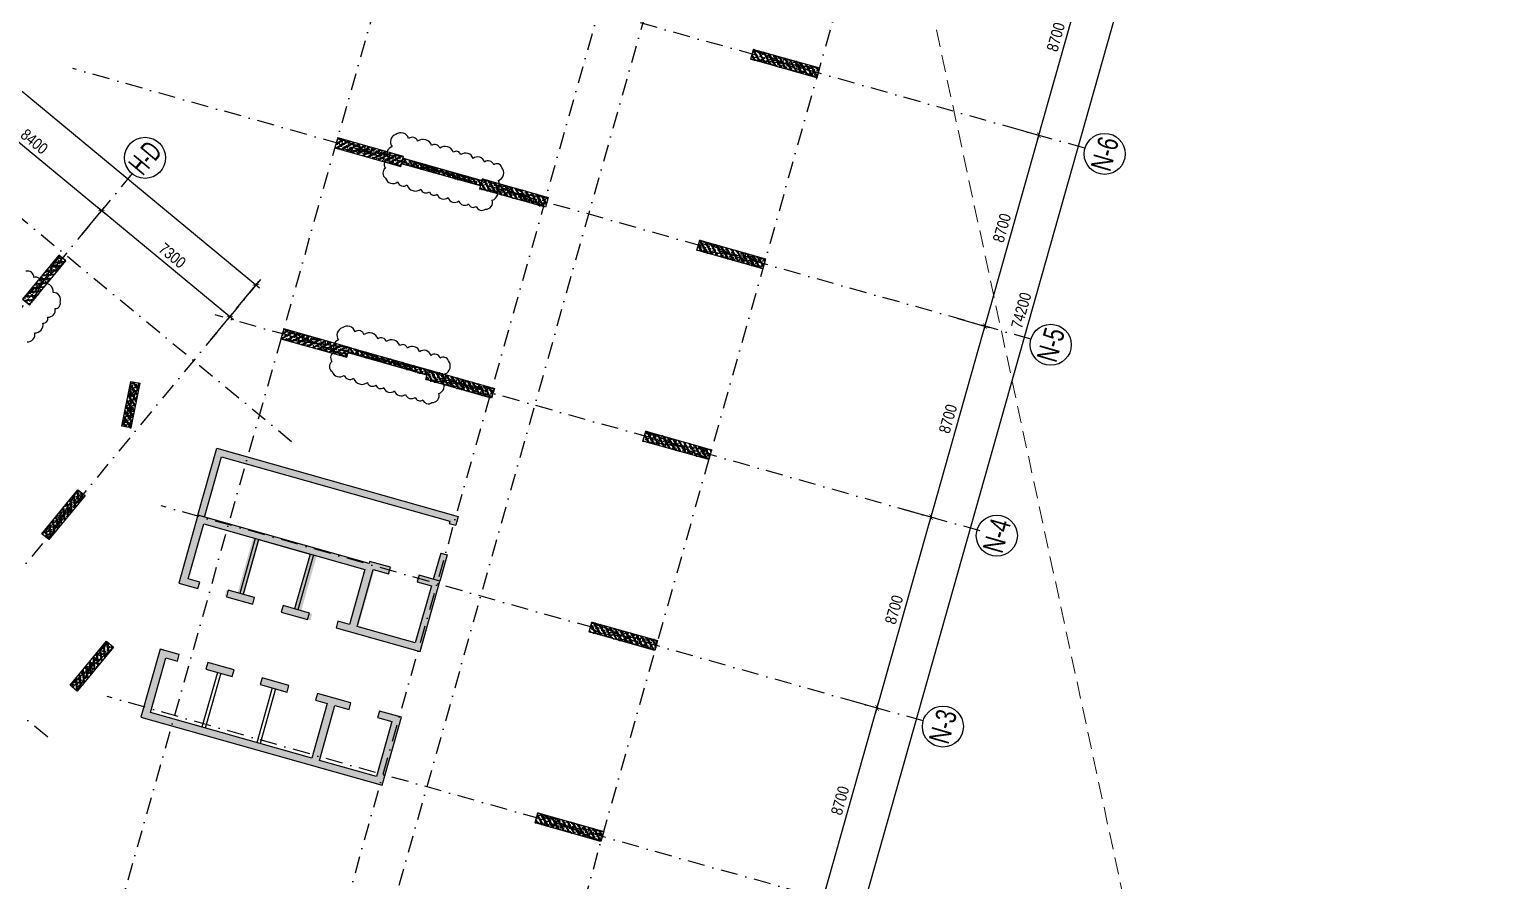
# Model space of a CAD drawing. Header units: millimetres. Extents: x -185400 to 961535, y -14070 to 330824.
# Drawn here: x -64925 to -147, y 88185 to 125549 of the extents above; entities that cross this region are included whole.
import ezdxf
from ezdxf.enums import TextEntityAlignment as Align

# ---------------------------------------------------------------- set-up
doc = ezdxf.new("R2010")
doc.units = ezdxf.units.MM
doc.header["$LTSCALE"] = 300
doc.header["$MEASUREMENT"] = 0
doc.set_wipeout_variables(frame=1)
doc.linetypes.add('DASHDOT', pattern=[1, 0.5, -0.25, 0, -0.25])
doc.linetypes.add('HIDDEN', pattern=[0.375, 0.25, -0.125])
for name, color, linetype in [('KC-Betong', 6, 'Continuous'), ('KT-Hatch', 251, 'Continuous'), ('KT-Kich thuoc', 9, 'Continuous'), ('KT-Luoi truc South Tower', 8, 'DASHDOT'), ('KT-Net cot vach', 6, 'Continuous'), ('KT-Thay', 7, 'Continuous'), ('ST_MBDV Cot vach 220805$0$AUDIT_I_220805193045-1', 50, 'Continuous')]:
    doc.layers.add(name, color=color, linetype=linetype)
doc.layers.add('KT-Chi gioi XD', color=7, linetype='HIDDEN', true_color=0x0066cc)
doc.styles.add('Arial Narrow', font='ARIALN.TTF')
doc.styles.add('ST_MBDV Cot vach 220805$0$HBA-Text', font='GOTHIC.TTF')
doc.dimstyles.new('ccu12-200', dxfattribs={"dimscale": 200, "dimtxt": 2.5, "dimasz": 1, "dimexe": 1, "dimexo": 2, "dimgap": 1, "dimtad": 1, "dimdec": 0, "dimdsep": 46, "dimtxsty": 'Arial Narrow', "dimblk": 'ARCHTICK', "dimcen": -1, "dimdle": 1, "dimclrd": 256, "dimclre": 256, "dimclrt": 3, "dimadec": 0, "dimazin": 2, "dimtfac": 0.1, "dimtdec": 0, "dimtmove": 0, "dimatfit": 1, "dimldrblk": 'ARCHTICK', "dimfxl": 1, "dimtvp": 0.833333, "dimtolj": 1, "dimtzin": 12, "dimarcsym": 0})
pattern_1 = [(50, (2650, 300), (286.904, -25.1), [30, -330]), (355, (2650, 300), (-55.5, 300.877), [24, -264]), (100.451, (2673.9, 297.9), (231.404, 275.776), [25.496, -280.457]), (46.184, (2650, 380), (426.896, -66.208), [45, -495]), (96.636, (2685.57, 374.5), (373.865, 389.647), [38.244, -420.685]), (351.184, (2650, 380), (373.865, 389.65), [36, -396]), (21, (2690, 360), (238.763, -161.048), [30, -330]), (326, (2690, 360), (97.326, 290.06), [24, -264]), (71.451, (2709.9, 346.58), (336.09, 129.012), [25.496, -280.457]), (37.5, (2650, 300), (4.864, 133.1575), [0, -260.8, 0, -268, 0, -265]), (7.5, (2650, 300), (105.228, 157.765), [0, -152.8, 0, -254.8, 0, -101]), (327.5, (2560.8, 300), (213.529, -9.022), [0, -100, 0, -312, 0, -414]), (317.5, (2520.8, 300), (233.274, 40.042), [0, -130, 0, -207.2, 0, -294]), (45, (2650, 300), (-120.208, 120.208), []), (45, (2650, 349), (-120.208, 120.208), [])]

# ---------------------------------------------------------------- blocks, each defined once
blk = doc.blocks.new('_ARCHTICK')
at = {"color": 0, "linetype": 'ByBlock', "const_width": 0.15}
blk.add_lwpolyline([(-0.5, -0.5), (0.5, 0.5)], dxfattribs=at)
blk = doc.blocks.new('*D92')
at = {"layer": 'Defpoints', "color": 0, "transparency": 16777216}
for p in [(-19910, 129742, 0), (-18290, 129284), (-22275, 121369, 0)]:
    blk.add_point(p, dxfattribs=at)
at = {"layer": 'KT-Kich thuoc', "lineweight": -2, "transparency": 16777216}
for p, q in [((-19525, 129633), (-18097, 129229)), ((-20710, 120719), (-18235, 129476)), ((-21890, 121261), (-20463, 120857))]:
    blk.add_line(p, q, dxfattribs=at)
at = {"layer": 'KT-Kich thuoc', "lineweight": -2, "transparency": 16777216, "xscale": 200, "yscale": 200, "zscale": 200}
for p, rotation in [((-18290, 129284), 74.2212191827257), ((-20655, 120912), 254.2212191827257)]:
    blk.add_blockref('_ARCHTICK', p, dxfattribs=dict(at, rotation=rotation))
at = {"layer": 'KT-Kich thuoc', "color": 3, "transparency": 16777216, "insert": (-19911, 125222), "char_height": 500, "attachment_point": 5, "rotation": 74.22122, "style": 'Arial Narrow'}
blk.add_mtext('\\A1;8700', dxfattribs=at)
blk = doc.blocks.new('*D93')
at = {"layer": 'Defpoints', "color": 0, "transparency": 16777216}
for p in [(-22275, 121369, 0), (-20655, 120912), (-24641, 112997, 0)]:
    blk.add_point(p, dxfattribs=at)
at = {"layer": 'KT-Kich thuoc', "lineweight": -2, "transparency": 16777216}
for p, q in [((-21890, 121261), (-20463, 120857)), ((-23075, 112347), (-20601, 121104)), ((-24256, 112888), (-22829, 112485))]:
    blk.add_line(p, q, dxfattribs=at)
at = {"layer": 'KT-Kich thuoc', "lineweight": -2, "transparency": 16777216, "xscale": 200, "yscale": 200, "zscale": 200}
for p, rotation in [((-20655, 120912), 74.2212191827257), ((-23021, 112539), 254.2212191827257)]:
    blk.add_blockref('_ARCHTICK', p, dxfattribs=dict(at, rotation=rotation))
at = {"layer": 'KT-Kich thuoc', "color": 3, "transparency": 16777216, "insert": (-22276, 116849), "char_height": 500, "attachment_point": 5, "rotation": 74.22122, "style": 'Arial Narrow'}
blk.add_mtext('\\A1;8700', dxfattribs=at)
blk = doc.blocks.new('*D94')
at = {"layer": 'Defpoints', "color": 0, "transparency": 16777216}
for p in [(-24641, 112997, 0), (-23021, 112539), (-27007, 104625, 0)]:
    blk.add_point(p, dxfattribs=at)
at = {"layer": 'KT-Kich thuoc', "lineweight": -2, "transparency": 16777216}
for p, q in [((-25441, 103975), (-22967, 112732)), ((-24256, 112888), (-22829, 112485)), ((-26622, 104516), (-25194, 104113))]:
    blk.add_line(p, q, dxfattribs=at)
at = {"layer": 'KT-Kich thuoc', "lineweight": -2, "transparency": 16777216, "xscale": 200, "yscale": 200, "zscale": 200}
for p, rotation in [((-23021, 112539), 74.2212191827257), ((-25387, 104167), 254.2212191827257)]:
    blk.add_blockref('_ARCHTICK', p, dxfattribs=dict(at, rotation=rotation))
at = {"layer": 'KT-Kich thuoc', "color": 3, "transparency": 16777216, "insert": (-24642, 108477), "char_height": 500, "attachment_point": 5, "rotation": 74.22122, "style": 'Arial Narrow'}
blk.add_mtext('\\A1;8700', dxfattribs=at)
blk = doc.blocks.new('*D104')
at = {"layer": 'Defpoints', "color": 0, "transparency": 16777216}
for p in [(-29373, 96253, 0), (-27752, 95795), (-31738, 87881, 0)]:
    blk.add_point(p, dxfattribs=at)
at = {"layer": 'KT-Kich thuoc', "lineweight": -2, "transparency": 16777216}
for p, q in [((-30173, 87230), (-27698, 95988)), ((-28988, 96144), (-27560, 95741)), ((-31353, 87772), (-29926, 87369))]:
    blk.add_line(p, q, dxfattribs=at)
at = {"layer": 'KT-Kich thuoc', "lineweight": -2, "transparency": 16777216, "xscale": 200, "yscale": 200, "zscale": 200}
for p, rotation in [((-27752, 95795), 74.2212191827257), ((-30118, 87423), 254.2212191827257)]:
    blk.add_blockref('_ARCHTICK', p, dxfattribs=dict(at, rotation=rotation))
at = {"layer": 'KT-Kich thuoc', "color": 3, "transparency": 16777216, "insert": (-29373, 91733), "char_height": 500, "attachment_point": 5, "rotation": 74.22122, "style": 'Arial Narrow'}
blk.add_mtext('\\A1;8700', dxfattribs=at)
blk = doc.blocks.new('*D106')
at = {"layer": 'Defpoints', "color": 0, "transparency": 16777216}
for p in [(-14254, 149758, 0), (-10901, 148811), (-34430, 78354, 0)]:
    blk.add_point(p, dxfattribs=at)
at = {"layer": 'KT-Kich thuoc', "lineweight": -2, "transparency": 16777216}
for p, q in [((-13869, 149649), (-10709, 148756)), ((-31132, 77214), (-10847, 149003)), ((-34045, 78245), (-30886, 77352))]:
    blk.add_line(p, q, dxfattribs=at)
at = {"layer": 'KT-Kich thuoc', "lineweight": -2, "transparency": 16777216, "xscale": 200, "yscale": 200, "zscale": 200}
for p, rotation in [((-10901, 148811), 74.2212191827257), ((-31078, 77407), 254.2212191827257)]:
    blk.add_blockref('_ARCHTICK', p, dxfattribs=dict(at, rotation=rotation))
at = {"layer": 'KT-Kich thuoc', "color": 3, "transparency": 16777216, "insert": (-21428, 113232), "char_height": 500, "attachment_point": 5, "rotation": 74.22122, "style": 'Arial Narrow'}
blk.add_mtext('\\A1;74200', dxfattribs=at)
blk = doc.blocks.new('*D102')
at = {"layer": 'Defpoints', "color": 0, "transparency": 16777216}
for p in [(-69353, 121616, 0), (-61766, 117611), (-62876, 116267, 0)]:
    blk.add_point(p, dxfattribs=at)
at = {"layer": 'KT-Kich thuoc', "lineweight": -2, "transparency": 16777216}
for p, q in [((-69098, 121924), (-68116, 123114)), ((-68397, 123087), (-61612, 117484)), ((-62621, 116576), (-61639, 117765))]:
    blk.add_line(p, q, dxfattribs=at)
at = {"layer": 'KT-Kich thuoc', "lineweight": -2, "transparency": 16777216, "xscale": 200, "yscale": 200, "zscale": 200}
for p, rotation in [((-68243, 122960), 140.4488267455569), ((-61766, 117611), 320.4488267455569)]:
    blk.add_blockref('_ARCHTICK', p, dxfattribs=dict(at, rotation=rotation))
at = {"layer": 'KT-Kich thuoc', "color": 3, "transparency": 16777216, "insert": (-64715, 120637), "char_height": 500, "attachment_point": 5, "rotation": 320.44883, "style": 'Arial Narrow'}
blk.add_mtext('\\A1;8400', dxfattribs=at)
blk = doc.blocks.new('*D103')
at = {"layer": 'Defpoints', "color": 0, "transparency": 16777216}
for p in [(-62876, 116267), (-56138, 112962), (-57247, 111619, 0)]:
    blk.add_point(p, dxfattribs=at)
at = {"layer": 'KT-Kich thuoc', "lineweight": -2, "transparency": 16777216}
for p, q in [((-62621, 116576), (-61639, 117765)), ((-61921, 117738), (-55984, 112835)), ((-56993, 111927), (-56011, 113116))]:
    blk.add_line(p, q, dxfattribs=at)
at = {"layer": 'KT-Kich thuoc', "lineweight": -2, "transparency": 16777216, "xscale": 200, "yscale": 200, "zscale": 200}
for p, rotation in [((-61767, 117610), 140.4488267455569), ((-56138, 112962), 320.4488267455569)]:
    blk.add_blockref('_ARCHTICK', p, dxfattribs=dict(at, rotation=rotation))
at = {"layer": 'KT-Kich thuoc', "color": 3, "transparency": 16777216, "insert": (-58663, 115637), "char_height": 500, "attachment_point": 5, "rotation": 320.44883, "style": 'Arial Narrow'}
blk.add_mtext('\\A1;7300', dxfattribs=at)
blk = doc.blocks.new('ST_MBDV Cot vach 220805$0$GRID-SYM-flat-103')
at = {"layer": 'ST_MBDV Cot vach 220805$0$AUDIT_I_220805193045-1'}
blk.add_circle((0, 0, 0), 900, dxfattribs=at)
at = {"layer": 'ST_MBDV Cot vach 220805$0$AUDIT_I_220805193045-1', "style": 'ST_MBDV Cot vach 220805$0$HBA-Text'}
blk.add_attdef('GRID', text='', height=900, rotation=19.04714, dxfattribs=at).set_placement((0, 0, 0), align=Align.MIDDLE_CENTER)
blk = doc.blocks.new('*D124')
at = {"layer": 'Defpoints', "color": 0, "transparency": 16777216}
for p in [(-79464, 132301, 0), (-54992, 114350), (-56101, 113007)]:
    blk.add_point(p, dxfattribs=at)
at = {"layer": 'KT-Kich thuoc', "lineweight": -2, "transparency": 16777216}
for p, q in [((-79210, 132609), (-78228, 133798)), ((-78509, 133771), (-54838, 114223)), ((-55847, 113315), (-54865, 114504))]:
    blk.add_line(p, q, dxfattribs=at)
at = {"layer": 'KT-Kich thuoc', "lineweight": -2, "transparency": 16777216, "xscale": 200, "yscale": 200, "zscale": 200}
for p, rotation in [((-78355, 133644), 140.448826737223), ((-54992, 114350), 320.4488267372229)]:
    blk.add_blockref('_ARCHTICK', p, dxfattribs=dict(at, rotation=rotation))
at = {"layer": 'KT-Kich thuoc', "color": 3, "transparency": 16777216, "insert": (-66384, 124348), "char_height": 500, "attachment_point": 5, "rotation": 320.44883, "style": 'Arial Narrow'}
blk.add_mtext('\\A1;30300', dxfattribs=at)
blk = doc.blocks.new('*D126')
at = {"layer": 'Defpoints', "color": 0, "transparency": 16777216}
for p in [(-27007, 104625, 0), (-25387, 104167), (-29373, 96253, 0)]:
    blk.add_point(p, dxfattribs=at)
at = {"layer": 'KT-Kich thuoc', "lineweight": -2, "transparency": 16777216}
for p, q in [((-27807, 95603), (-25332, 104360)), ((-26622, 104516), (-25194, 104113)), ((-28988, 96144), (-27560, 95741))]:
    blk.add_line(p, q, dxfattribs=at)
at = {"layer": 'KT-Kich thuoc', "lineweight": -2, "transparency": 16777216, "xscale": 200, "yscale": 200, "zscale": 200}
for p, rotation in [((-25387, 104167), 74.2212191827257), ((-27752, 95795), 254.2212191827257)]:
    blk.add_blockref('_ARCHTICK', p, dxfattribs=dict(at, rotation=rotation))
at = {"layer": 'KT-Kich thuoc', "color": 3, "transparency": 16777216, "insert": (-27008, 100105), "char_height": 500, "attachment_point": 5, "rotation": 74.22122, "style": 'Arial Narrow'}
blk.add_mtext('\\A1;8700', dxfattribs=at)
blk = doc.blocks.new('*U83')
h = blk.add_hatch()
h.set_pattern_fill('VATLIEU04', color=250, scale=40, style=0, pattern_type=2)
h.set_pattern_definition([(50, (2050, 500), (286.904, -25.1), [30, -330]), (355, (2050, 500), (-55.5, 300.877), [24, -264]), (100.451, (2073.9, 497.9), (231.404, 275.776), [25.496, -280.457]), (46.184, (2050, 580), (426.896, -66.208), [45, -495]), (96.636, (2085.57, 574.5), (373.865, 389.65), [38.244, -420.685]), (351.184, (2050, 580), (373.865, 389.65), [36, -396]), (21, (2090, 560), (238.763, -161.048), [30, -330]), (326, (2090, 560), (97.326, 290.06), [24, -264]), (71.451, (2109.9, 546.58), (336.09, 129.012), [25.496, -280.457]), (37.5, (2050, 500), (4.864, 133.1575), [0, -260.8, 0, -268, 0, -265]), (7.5, (2050, 500), (105.228, 157.765), [0, -152.8, 0, -254.8, 0, -101]), (327.5, (1960.8, 500), (213.529, -9.022), [0, -100, 0, -312, 0, -414]), (317.5, (1920.8, 500), (233.274, 40.042), [0, -130, 0, -207.2, 0, -294]), (45, (2050, 500), (-120.208, 120.208), []), (45, (2050, 549), (-120.208, 120.208), [])])
h.paths.add_polyline_path([(-475, -475), (2525, -475), (2525, -25), (-475, -25)])
at = {"color": 6, "ltscale": 0.25}
blk.add_lwpolyline([(-475, -475), (2525, -475), (2525, -25), (-475, -25)], close=True, dxfattribs=at)
at = {"layer": 'Defpoints', "linetype": 'ByBlock', "ltscale": 30}
for p, q in [((2525, -475), (-475, -25)), ((-475, -475), (2525, -25))]:
    blk.add_line(p, q, dxfattribs=at)
blk = doc.blocks.new('*U16')
h = blk.add_hatch()
h.set_pattern_fill('VATLIEU04', color=250, scale=40, style=0, pattern_type=2)
h.set_pattern_definition([(50, (-550, 2550), (286.904, -25.1), [30, -330]), (355, (-550, 2550), (-55.5, 300.877), [24, -264]), (100.451, (-526.1, 2547.9), (231.404, 275.776), [25.496, -280.457]), (46.184, (-550, 2630), (426.896, -66.208), [45, -495]), (96.636, (-514.43, 2624.5), (373.865, 389.647), [38.244, -420.685]), (351.184, (-550, 2630), (373.865, 389.65), [36, -396]), (21, (-510, 2610), (238.763, -161.048), [30, -330]), (326, (-510, 2610), (97.326, 290.06), [24, -264]), (71.451, (-490.1, 2596.58), (336.09, 129.012), [25.496, -280.457]), (37.5, (-550, 2550), (4.864, 133.1575), [0, -260.8, 0, -268, 0, -265]), (7.5, (-550, 2550), (105.228, 157.765), [0, -152.8, 0, -254.8, 0, -101]), (327.5, (-639.2, 2550), (213.529, -9.022), [0, -100, 0, -312, 0, -414]), (317.5, (-679.2, 2550), (233.274, 40.042), [0, -130, 0, -207.2, 0, -294]), (45, (-550, 2550), (-120.208, 120.208), []), (45, (-550, 2599), (-120.208, 120.208), [])])
h.paths.add_polyline_path([(-475, -475), (-75, -475), (-75, 2025), (-475, 2025)])
at = {"color": 6, "ltscale": 0.25}
blk.add_lwpolyline([(-475, -475), (-75, -475), (-75, 2025), (-475, 2025)], close=True, dxfattribs=at)
at = {"layer": 'Defpoints', "linetype": 'ByBlock', "ltscale": 30}
for p, q in [((-75, -475), (-475, 2025)), ((-475, -475), (-75, 2025))]:
    blk.add_line(p, q, dxfattribs=at)
blk = doc.blocks.new('*U17')
h = blk.add_hatch()
h.set_pattern_fill('VATLIEU04', color=250, scale=40, style=0, pattern_type=2)
h.set_pattern_definition([(50, (-550, 2050), (286.904, -25.1), [30, -330]), (355, (-550, 2050), (-55.5, 300.877), [24, -264]), (100.451, (-526.1, 2047.9), (231.404, 275.776), [25.496, -280.457]), (46.184, (-550, 2130), (426.896, -66.208), [45, -495]), (96.636, (-514.43, 2124.5), (373.865, 389.65), [38.244, -420.685]), (351.184, (-550, 2130), (373.865, 389.65), [36, -396]), (21, (-510, 2110), (238.763, -161.048), [30, -330]), (326, (-510, 2110), (97.326, 290.06), [24, -264]), (71.451, (-490.1, 2096.58), (336.09, 129.012), [25.496, -280.457]), (37.5, (-550, 2050), (4.864, 133.1575), [0, -260.8, 0, -268, 0, -265]), (7.5, (-550, 2050), (105.228, 157.765), [0, -152.8, 0, -254.8, 0, -101]), (327.5, (-639.2, 2050), (213.529, -9.022), [0, -100, 0, -312, 0, -414]), (317.5, (-679.2, 2050), (233.274, 40.042), [0, -130, 0, -207.2, 0, -294]), (45, (-550, 2050), (-120.208, 120.208), []), (45, (-550, 2099), (-120.208, 120.208), [])])
h.paths.add_polyline_path([(-475, -475), (-75, -475), (-75, 1525), (-475, 1525)])
at = {"color": 6, "ltscale": 0.25}
blk.add_lwpolyline([(-475, -475), (-75, -475), (-75, 1525), (-475, 1525)], close=True, dxfattribs=at)
at = {"layer": 'Defpoints', "linetype": 'ByBlock', "ltscale": 30}
for p, q in [((-75, -475), (-475, 1525)), ((-475, -475), (-75, 1525))]:
    blk.add_line(p, q, dxfattribs=at)
blk = doc.blocks.new('Columns-NT1-High-flat-1')
at = {"layer": 'KC-Betong', "linetype": 'ByBlock', "rotation": 140.4488257820859}
blk.add_blockref('*U16', (49031, 23998), dxfattribs=at)
at = {"layer": 'KC-Betong', "linetype": 'ByBlock', "xscale": -1}
for name, p, rotation in [('*U17', (52179, 17297), 348.7020686352819), ('*U16', (48884, 12512), 320.4488276923595), ('*U16', (50131, 5864), 320.4488276923595)]:
    blk.add_blockref(name, p, dxfattribs=dict(at, rotation=rotation))
blk = doc.blocks.new('*U142')
h = blk.add_hatch()
h.set_pattern_fill('VATLIEU04', color=250, scale=40, style=0, pattern_type=2)
h.set_pattern_definition(pattern_1)
h.paths.add_polyline_path([(-475, -475), (3125, -475), (3125, -225), (-475, -225)])
at = {"color": 6, "ltscale": 0.25}
blk.add_lwpolyline([(-475, -475), (3125, -475), (3125, -225), (-475, -225)], close=True, dxfattribs=at)
at = {"layer": 'Defpoints', "linetype": 'ByBlock', "ltscale": 30}
for p, q in [((3125, -475), (-475, -225)), ((-475, -475), (3125, -225))]:
    blk.add_line(p, q, dxfattribs=at)
blk = doc.blocks.new('*U143')
h = blk.add_hatch()
h.set_pattern_fill('VATLIEU04', color=250, scale=40, style=0, pattern_type=2)
h.set_pattern_definition(pattern_1)
h.paths.add_polyline_path([(-475, -475), (3125, -475), (3125, -225), (-475, -225)])
at = {"color": 6, "ltscale": 0.25}
blk.add_lwpolyline([(-475, -475), (3125, -475), (3125, -225), (-475, -225)], close=True, dxfattribs=at)
at = {"layer": 'Defpoints', "linetype": 'ByBlock', "ltscale": 30}
for p, q in [((3125, -475), (-475, -225)), ((-475, -475), (3125, -225))]:
    blk.add_line(p, q, dxfattribs=at)

msp = doc.modelspace()

# ---------------------------------------------------------------- hatches: boundary and pattern name
at = {"layer": 'KT-Hatch', "ltscale": 0.5}
h = msp.add_hatch(dxfattribs=at)
h.set_pattern_fill('1BETONG2-BOP', color=256, scale=50, angle=65, pattern_type=2)
h.set_pattern_definition([(115, (-1153009.97, 53022.2), (180, 311.769145), [37.5, -412.5]), (60, (-1153009.97, 53022.2), (-370.17822, 96.06936), [30, -330]), (165.4514, (-1152994.97, 53048.18), (-190.1779, 407.83865), [31.8701, -350.57106]), (111.1842, (-1153100.6, 53064.46), (300.52336, 448.64876), [56.25, -618.75]), (161.6356, (-1153075.56, 53101.85), (-243.92254, 629.38604), [47.80514, -525.8565]), (56.1842, (-1153100.6, 53064.46), (-243.92303, 629.38585), [45, -495]), (86, (-1153056.81, 53099.2), (308.58023, 185.41371), [37.5, -412.5]), (291, (-1153056.8, 53099.2), (307.62062, 227.2241), [30, -330]), (136.4514, (-1153031.1, 53114.66), (31.39076, 448.90379), [31.8701, -350.57106]), (132.5, (-1153009.97, 53022.2), (-166.343447, -8.450014), [0, -326, 0, -335, 0, -331.25]), (69.5, (-1153009.97, 53022.2), (-112.370602, 208.72085), [0, -191, 0, -318.5, 0, -126.25]), (32.5, (-1153057.1, 52921.14), (123.022383, 237.137665), [0, -125, 0, -390, 0, -517.5]), (22.5, (-1153078.23, 52875.83), (77.8696, 285.42618), [0, -162.5, 0, -259, 0, -367.5]), (20, (-1153009.97, 53022.2), (-72.67928, 199.68468), []), (20, (-1153065.48, 53048.08), (-72.67928, 199.68468), [])])
h.paths.add_polyline_path([(-57554, 104200.6), (-56711.1, 107183.8), (-46125.5, 104192.6), (-46234.3, 103807.7), (-46523, 103889.2), (-46495.8, 103985.5), (-56503.9, 106813.5), (-57265.3, 104119)])
h.paths.add_polyline_path([(-46601.4, 102508.5), (-46927.7, 101353.7), (-47216.4, 101435.3), (-46890.1, 102590.1)])
at = {"layer": 'KT-Hatch'}
h = msp.add_hatch(dxfattribs=at)
h.set_pattern_fill('BTCT', color=256, scale=40)
h.set_pattern_definition([(50, (0, 0), (286.90407, -25.10085), [30, -330]), (355, (0, 0), (-55.5005, 300.87685), [24, -264]), (100.4514, (23.9, -2.1), (231.40375, 275.7758), [25.4961, -280.45684]), (46.1842, (0, 80), (426.8964, -66.2076), [45, -495]), (96.6356, (35.57, 74.5), (373.8651, 389.6471), [38.2441, -420.6852]), (351.1842, (0, 80), (373.8648, 389.6474), [36, -396]), (21, (40, 60), (238.7628, -161.04756), [30, -330]), (326, (40, 60), (97.3261, 290.06), [24, -264]), (71.4514, (59.9, 46.58), (336.08905, 129.0122), [25.4961, -280.45684]), (37.5, (0, 0), (4.86394, 133.15754), [0, -260.8, 0, -268, 0, -265]), (7.5, (0, 0), (105.22781, 157.76468), [0, -152.8, 0, -254.8, 0, -101]), (327.5, (-89.2, 0), (213.52897, -9.02195), [0, -100, 0, -312, 0, -414]), (317.5, (-129.2, 0), (233.27447, 40.042), [0, -130, 0, -207.2, 0, -294]), (45, (0, 0), (-106.06602, 106.06602), []), (45, (70.71, 0), (-106.06602, 106.06602), [])])
h.paths.add_polyline_path([(-50555.1, 99365.2), (-49848.1, 101867.2), (-49174.5, 101676.9), (-49092.9, 101965.6), (-50007.1, 102223.9), (-50034.3, 102127.7), (-57540.4, 104248.7), (-58383.4, 101265.5), (-57541.3, 101027.6), (-57459.8, 101316.2), (-57965, 101459), (-57285.2, 103864.8), (-50212.1, 101866.2), (-50891.9, 99460.4), (-51397.2, 99603.1), (-51478.7, 99314.4), (-47797.9, 98274.3), (-46927.7, 101353.7), (-47841.9, 101612.1), (-47923.5, 101323.4), (-47298, 101146.6), (-48005, 98644.6)])
h.paths.add_polyline_path([(-48613.6, 95387.4), (-49576, 95659.3), (-49657.5, 95370.6), (-49032, 95193.8), (-49711.8, 92788.1), (-52213.9, 93495.1), (-51534.1, 95900.9), (-50908.6, 95724.1), (-50827, 96012.8), (-52294.5, 96427.5), (-52376.1, 96138.8), (-51870.9, 95996), (-52550.7, 93590.2), (-59623.7, 95588.9), (-58943.9, 97994.7), (-58438.7, 97851.9), (-58357.1, 98140.6), (-59199.2, 98378.5), (-60042.1, 95395.3), (-49456.6, 92404.2)])
h.paths.add_polyline_path([(-53802.9, 100282.9), (-53884.5, 99994.2), (-52729.7, 99667.9), (-52648.2, 99956.6)], flags=17)
h.paths.add_polyline_path([(-55054, 100636.4), (-56208.7, 100962.7), (-56290.3, 100674.1), (-55135.5, 100347.7)], flags=17)
h.paths.add_polyline_path([(-55951.3, 97460.8), (-57106.1, 97787.1), (-57187.7, 97498.4), (-56032.9, 97172.1)], flags=17)
h.paths.add_polyline_path([(-54724.4, 97114.1), (-54805.9, 96825.4), (-53627.1, 96492.3), (-53545.5, 96781)], flags=17)
at = {"layer": 'ST_MBDV Cot vach 220805$0$AUDIT_I_220805193045-1'}
h = msp.add_hatch(dxfattribs=at)
h.set_pattern_fill('ANSI31', color=256)
h.set_pattern_definition([(29.2212204, (-58392.95647, 101231.61018), (-0.0610228658, 0.1090926664), [])])
edge = h.paths.add_edge_path()
edge.add_line((-56711.1, 107183.8), (-58383.4, 101265.5))
edge.add_line((-58383.4, 101265.5), (-57613.5, 101048))
edge.add_line((-57613.5, 101048), (-57532, 101336.6))
edge.add_line((-57532, 101336.6), (-58013.1, 101472.6))
edge.add_line((-58013.1, 101472.6), (-57333.3, 103878.4))
edge.add_line((-57333.3, 103878.4), (-55120, 103253))
edge.add_line((-55120, 103253), (-55799.8, 100847.2))
edge.add_line((-55799.8, 100847.2), (-56280.9, 100983.1))
edge.add_line((-56280.9, 100983.1), (-56362.5, 100694.5))
edge.add_line((-56362.5, 100694.5), (-55111.5, 100340.9))
edge.add_line((-55111.5, 100340.9), (-55029.9, 100629.6))
edge.add_line((-55029.9, 100629.6), (-55511.1, 100765.6))
edge.add_line((-55511.1, 100765.6), (-54831.3, 103171.4))
edge.add_line((-54831.3, 103171.4), (-52617.9, 102546))
edge.add_line((-52617.9, 102546), (-53297.7, 100140.2))
edge.add_line((-53297.7, 100140.2), (-53778.9, 100276.1))
edge.add_line((-53778.9, 100276.1), (-53860.5, 99987.4))
edge.add_line((-53860.5, 99987.4), (-52609.5, 99633.9))
edge.add_line((-52609.5, 99633.9), (-52527.9, 99922.6))
edge.add_line((-52527.9, 99922.6), (-53009.1, 100058.6))
edge.add_line((-53009.1, 100058.6), (-52329.2, 102464.4))
edge.add_line((-52329.2, 102464.4), (-50115.9, 101839))
edge.add_line((-50115.9, 101839), (-50795.7, 99433.2))
edge.add_line((-50795.7, 99433.2), (-51276.9, 99569.1))
edge.add_line((-51276.9, 99569.1), (-51358.5, 99280.4))
edge.add_line((-51358.5, 99280.4), (-47797.9, 98274.3))
edge.add_line((-47797.9, 98274.3), (-46601.4, 102508.5))
edge.add_line((-46601.4, 102508.5), (-46890.1, 102590.1))
edge.add_line((-46890.1, 102590.1), (-47216.4, 101435.3))
edge.add_line((-47216.4, 101435.3), (-47890, 101625.7))
edge.add_line((-47890, 101625.7), (-47971.6, 101337))
edge.add_line((-47971.6, 101337), (-47298, 101146.6))
edge.add_line((-47298, 101146.6), (-48005, 98644.6))
edge.add_line((-48005, 98644.6), (-50507, 99351.6))
edge.add_line((-50507, 99351.6), (-49800, 101853.6))
edge.add_line((-49800, 101853.6), (-49126.4, 101663.3))
edge.add_line((-49126.4, 101663.3), (-49044.8, 101952))
edge.add_line((-49044.8, 101952), (-50007.1, 102223.9))
edge.add_line((-50007.1, 102223.9), (-50034.3, 102127.7))
edge.add_line((-50034.3, 102127.7), (-57251.7, 104167.1))
edge.add_line((-57251.7, 104167.1), (-56503.9, 106813.5))
edge.add_line((-56503.9, 106813.5), (-46495.8, 103985.5))
edge.add_line((-46495.8, 103985.5), (-46523, 103889.2))
edge.add_line((-46523, 103889.2), (-46234.3, 103807.7))
edge.add_line((-46234.3, 103807.7), (-46125.5, 104192.6))
edge.add_line((-46125.5, 104192.6), (-56711.1, 107183.8))

# ---------------------------------------------------------------- linework, layer by layer
at = {"layer": 'Defpoints', "color": 4, "elevation": 0}
msp.add_lwpolyline([(-65031.2, 111853.3, 0.5205671), (-64699.5, 112249.5, 0.5205671), (-64344.8, 112673.1, 0.5205671), (-64125.8, 112934.6, 0.5205671), (-63808.4, 113313.6, 0.5205671), (-63579.2, 113587.4, 0.5205671), (-63884.5, 114016.7, 0.5205671), (-64393.4, 114409.9, 0.5205671), (-64735.1, 114674, 0.5205671), (-65086.6, 114945.7, 0.5205671)], format="xyb", dxfattribs=at)
at = {"layer": 'KC-Betong', "ltscale": 10, "elevation": 0}
for points in [[(-50212.1, 101866.2), (-50891.9, 99460.4), (-51397.2, 99603.1), (-51478.7, 99314.4), (-47797.9, 98274.3), (-46927.7, 101353.7), (-47841.9, 101612.1), (-47923.5, 101323.4), (-47298, 101146.6), (-48005, 98644.6), (-50555.1, 99365.2), (-49848.1, 101867.2), (-49174.5, 101676.9), (-49092.9, 101965.6), (-50007.1, 102223.9), (-50034.3, 102127.7), (-57540.4, 104248.7), (-58383.4, 101265.5), (-57541.3, 101027.6), (-57459.8, 101316.2), (-57965, 101459), (-57285.2, 103864.8)], [(-56290.3, 100674.1), (-55135.5, 100347.7), (-55054, 100636.4), (-56208.7, 100962.7)], [(-52729.7, 99667.9), (-52648.2, 99956.6), (-53802.9, 100282.9), (-53884.5, 99994.2)], [(-57187.7, 97498.4), (-56032.9, 97172.1), (-55951.3, 97460.8), (-57106.1, 97787.1)], [(-53627.1, 96492.3), (-53545.5, 96781), (-54724.4, 97114.1), (-54805.9, 96825.4)]]:
    msp.add_lwpolyline(points, close=True, dxfattribs=at)
for points in [[(-55120, 103253), (-55120, 103253)], [(-54831.3, 103171.4), (-52617.9, 102546)], [(-52550.7, 93590.2), (-59623.7, 95588.9), (-58943.9, 97994.7), (-58438.7, 97851.9), (-58357.1, 98140.6), (-59199.2, 98378.5), (-60042.1, 95395.3), (-49456.6, 92404.2), (-48613.6, 95387.4), (-49576, 95659.3), (-49657.5, 95370.6), (-49032, 95193.8), (-49711.8, 92788.1), (-52213.9, 93495.1)], [(-52213.9, 93495.1), (-51534.1, 95900.9), (-50908.6, 95724.1), (-50827, 96012.8), (-52294.5, 96427.5), (-52376.1, 96138.8), (-51870.9, 95996), (-52550.7, 93590.2)], [(-57458.5, 94977), (-57458.5, 94977)]]:
    msp.add_lwpolyline(points, dxfattribs=at)
at = {"layer": 'KT-Kich thuoc'}
msp.add_line((-54831.3, 103171.4, 0), (-52569.8, 102532.4, 0), dxfattribs=at)
at = {"layer": 'KT-Luoi truc South Tower', "ltscale": 5}
for p, q in [((-85240.1, 133752.7), (-53191, 107285.4)), ((-18634.4, 120340.6), (-60653.3, 132213.9)), ((-95937.8, 120799), (-63888.7, 94331.6)), ((-60430.1, 119229.1), (-70311.1, 107264.3)), ((-54801.4, 114580.7), (-76348, 88490.1)), ((-25731.6, 95224.1, 0), (-59148.1, 104666.6, 0)), ((-28097.4, 86851.9), (-61513.9, 96294.4))]:
    msp.add_line(p, q, dxfattribs=at)
at = {"layer": 'KT-Net cot vach'}
for p, q in [((-46523, 103889.2, 0), (-46234.3, 103807.7, 0)), ((-46890.1, 102590.1, 0), (-46601.4, 102508.5, 0))]:
    msp.add_line(p, q, dxfattribs=at)
at = {"layer": 'KT-Net cot vach', "elevation": 0}
for points in [[(-57540.4, 104248.7), (-56711.1, 107183.8), (-46125.5, 104192.6), (-46234.3, 103807.7)], [(-57251.7, 104167.1), (-56503.9, 106813.5), (-46495.8, 103985.5), (-46523, 103889.2)], [(-46890.1, 102590.1), (-47216.4, 101435.3)], [(-46601.4, 102508.5), (-46927.7, 101353.7)]]:
    msp.add_lwpolyline(points, dxfattribs=at)
at = {"layer": 'KT-Thay', "elevation": 0}
for points in [[(-55023.7, 103225.8), (-55703.5, 100820)], [(-54879.4, 103185), (-55559.2, 100779.2)], [(-52617.9, 102546), (-53297.7, 100140.2)], [(-52473.6, 102505.2), (-53153.4, 100099.4)], [(-56682.5, 97355.6), (-57362.3, 94949.8)], [(-56538.1, 97314.9), (-57217.9, 94909.1)], [(-54276.7, 96675.8), (-54956.5, 94270)], [(-54132.3, 96635), (-54812.1, 94229.2)]]:
    msp.add_lwpolyline(points, dxfattribs=at)

# ---------------------------------------------------------------- block references
at = {"layer": 'KC-Betong', "ltscale": 0.5}
msp.add_blockref('Columns-NT1-High-flat-1', (-113032.1, 91339.6), dxfattribs=at)
at = {"layer": 'KC-Betong', "linetype": 'ByBlock', "xscale": -1, "rotation": 344.2212276365515}
for p in [(-30729.4, 124018.1), (-33095.1, 115645.9), (-35460.9, 107273.7), (-37826.6, 98901.5), (-40192.3, 90529.4)]:
    msp.add_blockref('*U83', p, dxfattribs=at)
at = {"layer": 'KT-Kich thuoc'}
ref = msp.add_blockref('ST_MBDV Cot vach 220805$0$GRID-SYM-flat-103', (-59857, 119923, 0), dxfattribs=at)
ref.add_attrib('GRID', 'H-D', dxfattribs={"layer": 'ST_MBDV Cot vach 220805$0$AUDIT_I_220805193045-1', "height": 900, "rotation": 50, "style": 'ST_MBDV Cot vach 220805$0$HBA-Text', "width": 0.65}).set_placement((-59857, 119923, 0), align=Align.MIDDLE_CENTER)
ref = msp.add_blockref('ST_MBDV Cot vach 220805$0$GRID-SYM-flat-103', (-17768.3, 120095.8, 0), dxfattribs=at)
ref.add_attrib('GRID', 'N-6', dxfattribs={"layer": 'ST_MBDV Cot vach 220805$0$AUDIT_I_220805193045-1', "height": 900, "rotation": 74, "style": 'ST_MBDV Cot vach 220805$0$HBA-Text', "width": 0.75}).set_placement((-17768.3, 120095.8, 0), align=Align.MIDDLE_CENTER)
ref = msp.add_blockref('ST_MBDV Cot vach 220805$0$GRID-SYM-flat-103', (-20134.1, 111723.7, 0), dxfattribs=at)
ref.add_attrib('GRID', 'N-5', dxfattribs={"layer": 'ST_MBDV Cot vach 220805$0$AUDIT_I_220805193045-1', "height": 900, "rotation": 74, "style": 'ST_MBDV Cot vach 220805$0$HBA-Text', "width": 0.75}).set_placement((-20134.1, 111723.7, 0), align=Align.MIDDLE_CENTER)
ref = msp.add_blockref('ST_MBDV Cot vach 220805$0$GRID-SYM-flat-103', (-22499.8, 103351.5, 0), dxfattribs=at)
ref.add_attrib('GRID', 'N-4', dxfattribs={"layer": 'ST_MBDV Cot vach 220805$0$AUDIT_I_220805193045-1', "height": 900, "rotation": 74, "style": 'ST_MBDV Cot vach 220805$0$HBA-Text', "width": 0.75}).set_placement((-22499.8, 103351.5, 0), align=Align.MIDDLE_CENTER)
ref = msp.add_blockref('ST_MBDV Cot vach 220805$0$GRID-SYM-flat-103', (-24865.5, 94979.3, 0), dxfattribs=at)
ref.add_attrib('GRID', 'N-3', dxfattribs={"layer": 'ST_MBDV Cot vach 220805$0$AUDIT_I_220805193045-1', "height": 900, "rotation": 74, "style": 'ST_MBDV Cot vach 220805$0$HBA-Text', "width": 0.75}).set_placement((-24865.5, 94979.3, 0), align=Align.MIDDLE_CENTER)

# ---------------------------------------------------------------- dimensions: what is measured, and where the dimension line sits
for base, p1, p2, angle, picture, middle in [((-10901.4, 148810.6), (-34430.3, 78353.9, 0), (-14253.6, 149757.8, 0), 74.221219, '*D106', (-21427.8, 113232.4)), ((-18289.6, 129283.8), (-22275.3, 121369.4, 0), (-19909.6, 129741.6, 0), 74.221219, '*D92', (-19910.6, 125221.5)), ((-61766.3, 117611.1), (-69353, 121616.1, 0), (-62876.1, 116267.2, 0), 140.448827, '*D102', (-64714.8, 120636.6)), ((-20655.3, 120911.6), (-24641.1, 112997.2, 0), (-22275.3, 121369.4, 0), 74.221219, '*D93', (-22276.3, 116849.3)), ((-56138.1, 112962.1), (-62876.1, 116267.2), (-57247.4, 111618.8, 0), 140.448827, '*D103', (-58662.5, 115637.3)), ((-23021.1, 112539.4), (-27006.8, 104625, 0), (-24641.1, 112997.2, 0), 74.221219, '*D94', (-24642.1, 108477.2)), ((-25386.7, 104167.2, 0), (-29372.5, 96252.9, 0), (-27006.8, 104625, 0), 74.221219, '*D126', (-27007.7, 100105, 0)), ((-27752.4, 95795.1), (-31738.3, 87880.7, 0), (-29372.5, 96252.9, 0), 74.221219, '*D104', (-29373.4, 91732.8))]:
    dim = msp.add_linear_dim(base=base, p1=p1, p2=p2, angle=angle, dimstyle='ccu12-200', dxfattribs=at)
    dim.commit()
    dim.dimension.update_dxf_attribs({"geometry": picture, "text_midpoint": middle})
dim = msp.add_aligned_dim(p1=(-79464.2, 132300.8, 0), p2=(-56101.2, 113006.7), distance=1742.1, dimstyle='ccu12-200', dxfattribs=at)
dim.commit()
dim.dimension.update_dxf_attribs({"geometry": '*D124', "text_midpoint": (-66383.5, 124348)})

# ---------------------------------------------------------------- wipeouts: each hides what was drawn before it
for points in [[(-48543.5, 119907.2), (-45079.1, 118928.3), (-45147.1, 118687.7), (-48611.5, 119666.6)], [(-50888.8, 111607.2), (-47424.5, 110628.3), (-47492.5, 110387.7), (-50956.8, 111366.6)]]:
    msp.add_wipeout(points).dxf.layer = 'KT-Net cot vach'

# ---------------------------------------------------------------- next in the draw order: linework, layer by layer
at = {"layer": 'Defpoints', "color": 4}
msp.add_lwpolyline([(-48861, 120946.4, 0.5205671), (-49025.5, 120414.4, 0.5205671), (-49183.2, 119904.3, 0.5205671), (-49317.6, 119469.6, 0.5205671), (-49310.2, 119028.5, 0.5205671), (-48776.8, 118863, 0.5205671), (-48367, 118735.9, 0.5205671), (-47760.8, 118547.9, 0.5205671), (-47387.5, 118432.1, 0.5205671), (-47042.9, 118325.2, 0.5205671), (-46568.2, 118177.9, 0.5205671), (-46091.1, 118029.9, 0.5205671), (-45665.8, 117898, 0.5205671), (-45329.2, 117793.6, 0.5205671), (-44930.9, 117670, 0.5205671), (-44628, 118065.9, 0.5205671), (-44462.3, 118601.8, 0.5205671), (-44362.4, 118925, 0.5205671), (-44210.7, 119503.8, 0.5205671), (-44568, 119614.7, 0.5205671), (-44971.3, 119739.8, 0.5205671), (-45470.3, 119894.6, 0.5205671), (-46008.9, 120061.6, 0.5205671), (-46343.3, 120165.4, 0.5205671), (-46931.9, 120348, 0.5205671), (-47289, 120458.7, 0.5205671), (-47902.8, 120649.1, 0.5205671), (-48300.4, 120772.5, 0.5205671)], format="xyb", close=True, dxfattribs=at)
at = {"layer": 'Defpoints', "color": 4, "elevation": 0}
msp.add_lwpolyline([(-51206.3, 112466.1, 0.5205671), (-51370.8, 111934.1, 0.5205671), (-51528.5, 111424.1, 0.5205671), (-51662.9, 110989.3, 0.5205671), (-51655.5, 110548.2, 0.5205671), (-51122.1, 110382.7, 0.5205671), (-50712.2, 110255.6, 0.5205671), (-50106.1, 110067.6, 0.5205671), (-49732.7, 109951.8, 0.5205671), (-49388.2, 109844.9, 0.5205671), (-48913.5, 109697.6, 0.5205671), (-48436.4, 109549.6, 0.5205671), (-48011.1, 109417.7, 0.5205671), (-47674.5, 109313.3, 0.5205671), (-47276.2, 109189.7, 0.5205671), (-46973.3, 109585.6, 0.5205671), (-46807.6, 110121.5, 0.5205671), (-46707.7, 110444.7, 0.5205671), (-46556, 111023.5, 0.5205671), (-46913.2, 111134.4, 0.5205671), (-47316.5, 111259.5, 0.5205671), (-47815.6, 111414.3, 0.5205671), (-48354.2, 111581.3, 0.5205671), (-48688.6, 111685.1, 0.5205671), (-49277.2, 111867.7, 0.5205671), (-49634.3, 111978.4, 0.5205671), (-50248, 112168.8, 0.5205671), (-50645.7, 112292.2, 0.5205671)], format="xyb", close=True, dxfattribs=at)
at = {"layer": 'KT-Chi gioi XD', "lineweight": 13, "ltscale": 10, "elevation": 0, "flags": 128}
msp.add_lwpolyline([(-29078.1, 143772.1), (-33774.2, 161645), (-36124.3, 162456.9), (-45058.2, 155685.5), (-68562, 137753.5), (-92229.5, 120645.5, 0.684877), (-61797, 6849.6), (-41426.4, 4693.7), (-2997.3, 5908.3), (-146.9, 9554.9)], format="xyb", close=True, dxfattribs=at)
at = {"layer": 'KT-Luoi truc South Tower', "ltscale": 5}
for p, q in [((-38376.6, 166919.4), (-63723.7, 77217.8)), ((-29234.6, 164336.2), (-54581.7, 74634.5)), ((-27310, 163792.3), (-52657.1, 74090.7)), ((-19611.4, 161616.9), (-44958.5, 71915.3)), ((-21000.2, 111968.4), (-63019, 123841.7)), ((-23227.9, 103557.2), (-56782.4, 113038.8))]:
    msp.add_line(p, q, dxfattribs=at)

# ---------------------------------------------------------------- next in the draw order: block references
at = {"layer": 'KC-Betong', "linetype": 'ByBlock', "rotation": 344.2212131831742}
for p in [(-50946.1, 120690.1), (-53311.9, 112317.9)]:
    msp.add_blockref('*U83', p, dxfattribs=at)
at = {"layer": 'KC-Betong', "linetype": 'ByBlock', "xscale": -1, "rotation": 344.2212276365515}
for name, p in [('*U143', (-45475, 119274)), ('*U83', (-42622.1, 118337.9)), ('*U142', (-47820.4, 110974)), ('*U83', (-44987.8, 109965.8))]:
    msp.add_blockref(name, p, dxfattribs=at)

doc.saveas('drawing.dxf')
